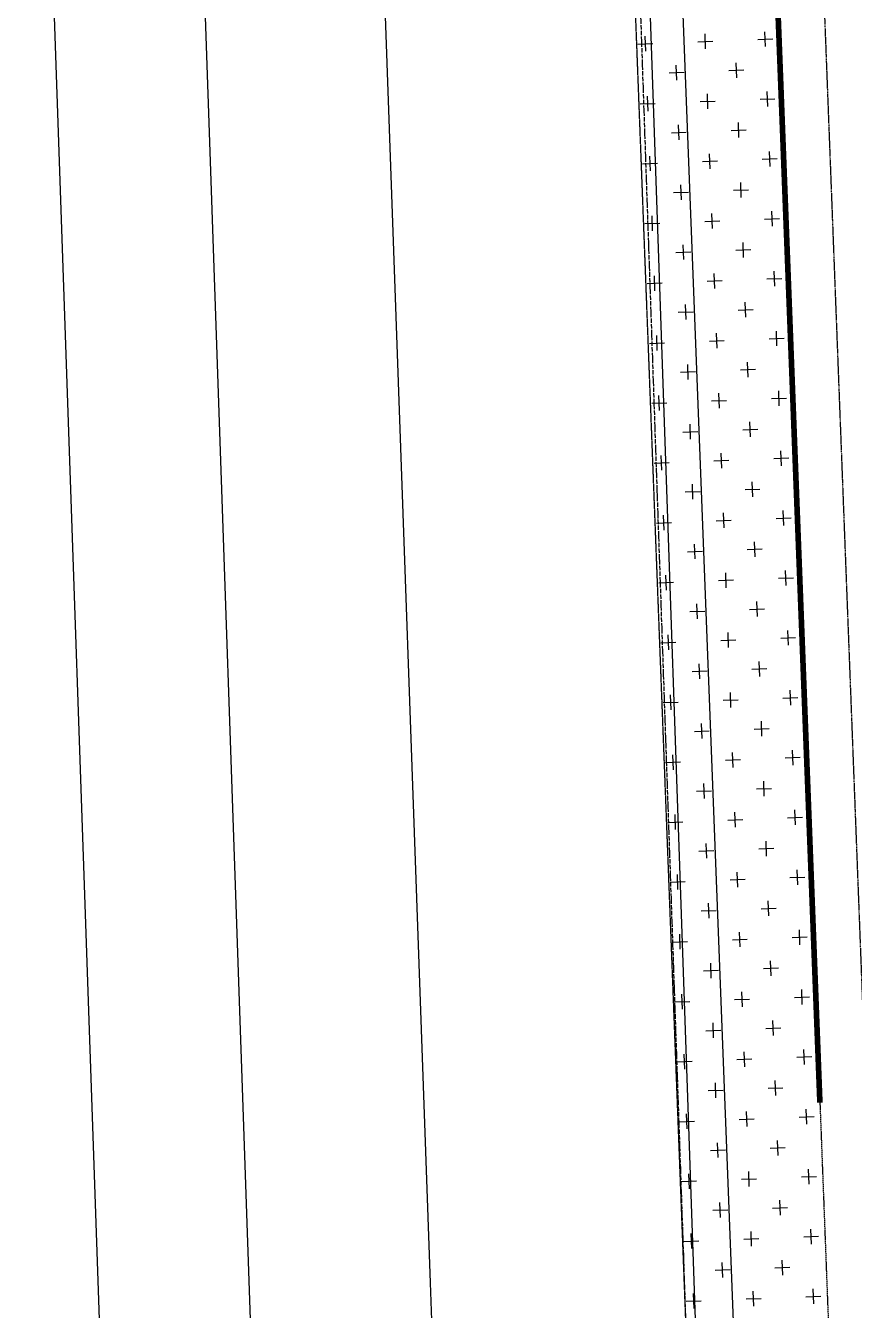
# Model space of a CAD drawing. Extents: x 60102 to 11003895, y 103457 to 3214550.
# Drawn here: x 10365303 to 10409222, y 2710143 to 2778221 of the extents above; entities that cross this region are included whole.
import ezdxf

# ---------------------------------------------------------------- set-up
doc = ezdxf.new("R2010")
doc.units = 0
doc.header["$LTSCALE"] = 10
for name, pattern in [('ACAD_ISO04W100', [30.5, 24, -3, 0.5, -3]), ('CENTER', [50.8, 31.75, -6.35, 6.35, -6.35]), ('DASH', [0.35, 0.25, -0.1])]:
    doc.linetypes.add(name, pattern=pattern)
for name, color, linetype in [('0-围墙', 5, 'FENCELINE2'), ('0-新建道路', 4, 'CONTINUOUS'), ('0-用地红线', 1, 'CENTER'), ('0-绿化', 3, 'CONTINUOUS'), ('ZW-道路-缘石', 7, 'CONTINUOUS')]:
    doc.layers.add(name, color=color, linetype=linetype)
doc.linetypes.add('FENCELINE2', pattern='A,0.25,-0.1,[132,ltypeshp.shx,S=0.1,R=0,X=-0.1,Y=0],-0.1,1', length=1.45)

msp = doc.modelspace()

# ---------------------------------------------------------------- linework, layer by layer
at = {"layer": '0-围墙', "color": 0, "ltscale": 0.2}
msp.add_line((10395926.502, 2888369.889), (10405847.835, 2630110.313), dxfattribs=at)
at = {"layer": '0-围墙', "color": 0, "ltscale": 0.5}
msp.add_line((10395125.536, 2873356.794), (10403479.009, 2631457.557), dxfattribs=at)
at = {"layer": '0-新建道路', "color": 0, "linetype": 'DASH', "ltscale": 30}
msp.add_line((10407397.473, 2721149.119), (10410858.826, 2631047.551), dxfattribs=at)
at = {"layer": '0-新建道路', "color": 0, "linetype": 'DASH', "ltscale": 30, "const_width": 300}
msp.add_lwpolyline([(10388910.819, 2890574.309), (10391877.797, 2890688.289, -0.414213562), (10401216.653, 2882040.413), (10407397.473, 2721149.119)], format="xyb", dxfattribs=at)
at = {"layer": '0-用地红线', "color": 0, "linetype": 'ACAD_ISO04W100'}
msp.add_line((10387256.736, 3086733.295), (10402979.307, 2631440.301), dxfattribs=at)
at = {"layer": '0-用地红线', "color": 0, "linetype": 'DASH', "ltscale": 20}
msp.add_line((10395854.41, 3085625.952), (10413342.529, 2630397.353), dxfattribs=at)
at = {"layer": '0-用地红线', "color": 0, "linetype": 'ACAD_ISO04W100', "ltscale": 0.2}
msp.add_line((10403349.675, 2630014.344), (10385861.557, 3085242.94), dxfattribs=at)
at = {"layer": '0-绿化', "color": 0}
for p, q in [((10398167.922, 2776865.933), (10398137.452, 2777659.098)), ((10398167.922, 2776865.933), (10398137.452, 2777659.098)), ((10401340.582, 2776987.814), (10401310.111, 2777780.979)), ((10401340.582, 2776987.814), (10401310.112, 2777780.979)), ((10404513.242, 2777109.696), (10404482.771, 2777902.861)), ((10404513.242, 2777109.696), (10404482.771, 2777902.86)), ((10397756.104, 2777247.28), (10398549.269, 2777277.751)), ((10397756.104, 2777247.28), (10398549.269, 2777277.751)), ((10400928.764, 2777369.162), (10401721.929, 2777399.632)), ((10400928.764, 2777369.162), (10401721.929, 2777399.632)), ((10404101.424, 2777491.043), (10404894.589, 2777521.513)), ((10404101.424, 2777491.043), (10404894.589, 2777521.513)), ((10402987.852, 2775462.425), (10402957.382, 2776255.59)), ((10402987.852, 2775462.425), (10402957.382, 2776255.59)), ((10399403.375, 2775721.891), (10400196.54, 2775752.361)), ((10399403.375, 2775721.891), (10400196.54, 2775752.361)), ((10399815.193, 2775340.544), (10399784.722, 2776133.709)), ((10399815.193, 2775340.544), (10399784.722, 2776133.709)), ((10402576.035, 2775843.772), (10403369.2, 2775874.243)), ((10402576.035, 2775843.772), (10403369.2, 2775874.243)), ((10398289.803, 2773693.273), (10398259.333, 2774486.438)), ((10398289.803, 2773693.273), (10398259.333, 2774486.438)), ((10401050.645, 2774196.502), (10401843.81, 2774226.972)), ((10401050.645, 2774196.502), (10401843.81, 2774226.972)), ((10401462.463, 2773815.155), (10401431.993, 2774608.319)), ((10401462.463, 2773815.154), (10401431.993, 2774608.319)), ((10404223.305, 2774318.383), (10405016.47, 2774348.853)), ((10404223.305, 2774318.383), (10405016.47, 2774348.853)), ((10404635.123, 2773937.036), (10404604.653, 2774730.201)), ((10404635.123, 2773937.036), (10404604.653, 2774730.201)), ((10397877.986, 2774074.621), (10398671.151, 2774105.091)), ((10397877.986, 2774074.62), (10398671.151, 2774105.091)), ((10399937.074, 2772167.884), (10399906.604, 2772961.049)), ((10399937.074, 2772167.884), (10399906.604, 2772961.049)), ((10403109.734, 2772289.765), (10403079.263, 2773082.93)), ((10403109.734, 2772289.765), (10403079.263, 2773082.93)), ((10399525.256, 2772549.231), (10400318.421, 2772579.702)), ((10399525.256, 2772549.231), (10400318.421, 2772579.702)), ((10402697.916, 2772671.113), (10403491.081, 2772701.583)), ((10402697.916, 2772671.113), (10403491.081, 2772701.583)), ((10401584.344, 2770642.495), (10401553.874, 2771435.66)), ((10401584.344, 2770642.495), (10401553.874, 2771435.66)), ((10404757.004, 2770764.376), (10404726.534, 2771557.541)), ((10404757.004, 2770764.376), (10404726.534, 2771557.541)), ((10397999.867, 2770901.961), (10398793.032, 2770932.431)), ((10397999.867, 2770901.961), (10398793.032, 2770932.431)), ((10398411.685, 2770520.613), (10398381.214, 2771313.778)), ((10398411.685, 2770520.613), (10398381.214, 2771313.778)), ((10401172.527, 2771023.842), (10401965.692, 2771054.312)), ((10401172.527, 2771023.842), (10401965.692, 2771054.312)), ((10404345.186, 2771145.723), (10405138.351, 2771176.194)), ((10404345.187, 2771145.723), (10405138.351, 2771176.194)), ((10399647.138, 2769376.572), (10400440.303, 2769407.042)), ((10399647.138, 2769376.571), (10400440.302, 2769407.042)), ((10400058.955, 2768995.224), (10400028.485, 2769788.389)), ((10400058.955, 2768995.224), (10400028.485, 2769788.389)), ((10402819.797, 2769498.453), (10403612.962, 2769528.923)), ((10402819.797, 2769498.453), (10403612.962, 2769528.923)), ((10403231.615, 2769117.106), (10403201.145, 2769910.27)), ((10403231.615, 2769117.105), (10403201.145, 2769910.27)), ((10398533.566, 2767347.954), (10398503.096, 2768141.119)), ((10398533.566, 2767347.954), (10398503.096, 2768141.119)), ((10401706.226, 2767469.835), (10401675.755, 2768263)), ((10401706.226, 2767469.835), (10401675.755, 2768263)), ((10404878.885, 2767591.716), (10404848.415, 2768384.881)), ((10404878.885, 2767591.716), (10404848.415, 2768384.881)), ((10398121.748, 2767729.301), (10398914.913, 2767759.771)), ((10398121.748, 2767729.301), (10398914.913, 2767759.771)), ((10401294.408, 2767851.182), (10402087.573, 2767881.653)), ((10401294.408, 2767851.182), (10402087.573, 2767881.653)), ((10404467.068, 2767973.064), (10405260.233, 2768003.534)), ((10404467.068, 2767973.064), (10405260.233, 2768003.534)), ((10403353.496, 2765944.446), (10403323.026, 2766737.611)), ((10403353.496, 2765944.446), (10403323.026, 2766737.611)), ((10399769.019, 2766203.912), (10400562.184, 2766234.382)), ((10399769.019, 2766203.912), (10400562.184, 2766234.382)), ((10400180.836, 2765822.564), (10400150.366, 2766615.729)), ((10400180.836, 2765822.564), (10400150.366, 2766615.729)), ((10402941.679, 2766325.793), (10403734.844, 2766356.263)), ((10402941.679, 2766325.793), (10403734.844, 2766356.263)), ((10398655.447, 2764175.294), (10398624.977, 2764968.459)), ((10398655.447, 2764175.294), (10398624.977, 2764968.459)), ((10401416.289, 2764678.523), (10402209.454, 2764708.993)), ((10401416.289, 2764678.522), (10402209.454, 2764708.993)), ((10401828.107, 2764297.175), (10401797.637, 2765090.34)), ((10401828.107, 2764297.175), (10401797.637, 2765090.34)), ((10404588.949, 2764800.404), (10405382.114, 2764830.874)), ((10404588.949, 2764800.404), (10405382.114, 2764830.874)), ((10405000.767, 2764419.056), (10404970.296, 2765212.221)), ((10405000.767, 2764419.056), (10404970.296, 2765212.221)), ((10398243.63, 2764556.641), (10399036.795, 2764587.112)), ((10398243.63, 2764556.641), (10399036.795, 2764587.111)), ((10400302.718, 2762649.905), (10400272.247, 2763443.07)), ((10400302.718, 2762649.905), (10400272.247, 2763443.07)), ((10403475.378, 2762771.786), (10403444.907, 2763564.951)), ((10403475.377, 2762771.786), (10403444.907, 2763564.951)), ((10399890.9, 2763031.252), (10400684.065, 2763061.722)), ((10399890.9, 2763031.252), (10400684.065, 2763061.722)), ((10403063.56, 2763153.133), (10403856.725, 2763183.604)), ((10403063.56, 2763153.133), (10403856.725, 2763183.604)), ((10401949.988, 2761124.515), (10401919.518, 2761917.68)), ((10401949.988, 2761124.515), (10401919.518, 2761917.68)), ((10405122.648, 2761246.397), (10405092.178, 2762039.562)), ((10405122.648, 2761246.397), (10405092.178, 2762039.562)), ((10398365.511, 2761383.981), (10399158.676, 2761414.452)), ((10398365.511, 2761383.981), (10399158.676, 2761414.452)), ((10398777.329, 2761002.634), (10398746.858, 2761795.799)), ((10398777.329, 2761002.634), (10398746.858, 2761795.799)), ((10401538.171, 2761505.863), (10402331.336, 2761536.333)), ((10401538.171, 2761505.863), (10402331.336, 2761536.333)), ((10404710.83, 2761627.744), (10405503.995, 2761658.214)), ((10404710.83, 2761627.744), (10405503.995, 2761658.214)), ((10400012.781, 2759858.592), (10400805.946, 2759889.063)), ((10400012.781, 2759858.592), (10400805.946, 2759889.062)), ((10400424.599, 2759477.245), (10400394.129, 2760270.41)), ((10400424.599, 2759477.245), (10400394.129, 2760270.41)), ((10403185.441, 2759980.473), (10403978.606, 2760010.944)), ((10403185.441, 2759980.473), (10403978.606, 2760010.944)), ((10403597.259, 2759599.126), (10403566.788, 2760392.291)), ((10403597.259, 2759599.126), (10403566.789, 2760392.291)), ((10398899.21, 2757829.974), (10398868.739, 2758623.139)), ((10398899.21, 2757829.974), (10398868.74, 2758623.139)), ((10402071.87, 2757951.856), (10402041.399, 2758745.021)), ((10402071.87, 2757951.856), (10402041.399, 2758745.021)), ((10405244.529, 2758073.737), (10405214.059, 2758866.902)), ((10405244.529, 2758073.737), (10405214.059, 2758866.902)), ((10398487.392, 2758211.322), (10399280.557, 2758241.792)), ((10398487.392, 2758211.322), (10399280.557, 2758241.792)), ((10401660.052, 2758333.203), (10402453.217, 2758363.673)), ((10401660.052, 2758333.203), (10402453.217, 2758363.673)), ((10404832.712, 2758455.084), (10405625.877, 2758485.555)), ((10404832.712, 2758455.084), (10405625.877, 2758485.555)), ((10403719.14, 2756426.466), (10403688.67, 2757219.631)), ((10403719.14, 2756426.466), (10403688.67, 2757219.631)), ((10400134.663, 2756685.932), (10400927.828, 2756716.403)), ((10400134.663, 2756685.932), (10400927.828, 2756716.403)), ((10400546.48, 2756304.585), (10400516.01, 2757097.75)), ((10400546.48, 2756304.585), (10400516.01, 2757097.75)), ((10403307.322, 2756807.814), (10404100.487, 2756838.284)), ((10403307.322, 2756807.814), (10404100.487, 2756838.284)), ((10399021.091, 2754657.315), (10398990.621, 2755450.48)), ((10399021.091, 2754657.315), (10398990.621, 2755450.479)), ((10401781.933, 2755160.543), (10402575.098, 2755191.014)), ((10401781.933, 2755160.543), (10402575.098, 2755191.013)), ((10402193.751, 2754779.196), (10402163.281, 2755572.361)), ((10402193.751, 2754779.196), (10402163.281, 2755572.361)), ((10404954.593, 2755282.424), (10405747.758, 2755312.895)), ((10404954.593, 2755282.424), (10405747.758, 2755312.895)), ((10405366.411, 2754901.077), (10405335.94, 2755694.242)), ((10405366.411, 2754901.077), (10405335.94, 2755694.242)), ((10398609.273, 2755038.662), (10399402.438, 2755069.132)), ((10398609.274, 2755038.662), (10399402.438, 2755069.132)), ((10400668.362, 2753131.925), (10400637.891, 2753925.09)), ((10400668.362, 2753131.925), (10400637.891, 2753925.09)), ((10403841.021, 2753253.807), (10403810.551, 2754046.972)), ((10403841.021, 2753253.807), (10403810.551, 2754046.972)), ((10400256.544, 2753513.273), (10401049.709, 2753543.743)), ((10400256.544, 2753513.273), (10401049.709, 2753543.743)), ((10403429.204, 2753635.154), (10404222.369, 2753665.624)), ((10403429.204, 2753635.154), (10404222.369, 2753665.624)), ((10402315.632, 2751606.536), (10402285.162, 2752399.701)), ((10402315.632, 2751606.536), (10402285.162, 2752399.701)), ((10405488.292, 2751728.417), (10405457.822, 2752521.582)), ((10405488.292, 2751728.417), (10405457.822, 2752521.582)), ((10398731.155, 2751866.002), (10399524.32, 2751896.472)), ((10398731.155, 2751866.002), (10399524.32, 2751896.472)), ((10399142.972, 2751484.655), (10399112.502, 2752277.82)), ((10399142.972, 2751484.655), (10399112.502, 2752277.82)), ((10401903.815, 2751987.883), (10402696.979, 2752018.354)), ((10401903.815, 2751987.883), (10402696.979, 2752018.354)), ((10405076.474, 2752109.765), (10405869.639, 2752140.235)), ((10405076.474, 2752109.765), (10405869.639, 2752140.235)), ((10400378.425, 2750340.613), (10401171.59, 2750371.083)), ((10400378.425, 2750340.613), (10401171.59, 2750371.083)), ((10400790.243, 2749959.266), (10400759.773, 2750752.431)), ((10400790.243, 2749959.266), (10400759.773, 2750752.43)), ((10403551.085, 2750462.494), (10404344.25, 2750492.965)), ((10403551.085, 2750462.494), (10404344.25, 2750492.964)), ((10403962.903, 2750081.147), (10403932.432, 2750874.312)), ((10403962.903, 2750081.147), (10403932.432, 2750874.312)), ((10399264.854, 2748311.995), (10399234.383, 2749105.16)), ((10399264.854, 2748311.995), (10399234.383, 2749105.16)), ((10402437.513, 2748433.876), (10402407.043, 2749227.041)), ((10402437.513, 2748433.876), (10402407.043, 2749227.041)), ((10405198.356, 2748937.105), (10405991.521, 2748967.575)), ((10405198.356, 2748937.105), (10405991.52, 2748967.575)), ((10405610.173, 2748555.758), (10405579.703, 2749348.923)), ((10405610.173, 2748555.758), (10405579.703, 2749348.923)), ((10398853.036, 2748693.342), (10399646.201, 2748723.813)), ((10398853.036, 2748693.342), (10399646.201, 2748723.813)), ((10402025.696, 2748815.224), (10402818.861, 2748845.694)), ((10402025.696, 2748815.224), (10402818.861, 2748845.694)), ((10404084.784, 2746908.487), (10404054.314, 2747701.652)), ((10404084.784, 2746908.487), (10404054.314, 2747701.652)), ((10400500.307, 2747167.953), (10401293.472, 2747198.423)), ((10400500.307, 2747167.953), (10401293.472, 2747198.423)), ((10400912.124, 2746786.606), (10400881.654, 2747579.771)), ((10400912.124, 2746786.606), (10400881.654, 2747579.771)), ((10403672.966, 2747289.834), (10404466.131, 2747320.305)), ((10403672.966, 2747289.834), (10404466.131, 2747320.305)), ((10399386.735, 2745139.335), (10399356.265, 2745932.5)), ((10399386.735, 2745139.335), (10399356.265, 2745932.5)), ((10402147.577, 2745642.564), (10402940.742, 2745673.034)), ((10402147.577, 2745642.564), (10402940.742, 2745673.034)), ((10402559.395, 2745261.217), (10402528.924, 2746054.382)), ((10402559.395, 2745261.217), (10402528.924, 2746054.381)), ((10405320.237, 2745764.445), (10406113.402, 2745794.915)), ((10405320.237, 2745764.445), (10406113.402, 2745794.915)), ((10405732.055, 2745383.098), (10405701.584, 2746176.263)), ((10405732.054, 2745383.098), (10405701.584, 2746176.263)), ((10398974.917, 2745520.683), (10399768.082, 2745551.153)), ((10398974.917, 2745520.683), (10399768.082, 2745551.153)), ((10401034.006, 2743613.946), (10401003.535, 2744407.111)), ((10401034.006, 2743613.946), (10401003.535, 2744407.111)), ((10404206.665, 2743735.827), (10404176.195, 2744528.992)), ((10404206.665, 2743735.827), (10404176.195, 2744528.992)), ((10400622.188, 2743995.293), (10401415.353, 2744025.764)), ((10400622.188, 2743995.293), (10401415.353, 2744025.764)), ((10403794.848, 2744117.175), (10404588.013, 2744147.645)), ((10403794.848, 2744117.175), (10404588.013, 2744147.645)), ((10402681.276, 2742088.557), (10402650.806, 2742881.722)), ((10402681.276, 2742088.557), (10402650.806, 2742881.722)), ((10405853.936, 2742210.438), (10405823.465, 2743003.603)), ((10405853.936, 2742210.438), (10405823.465, 2743003.603)), ((10399096.799, 2742348.023), (10399889.964, 2742378.493)), ((10399096.799, 2742348.023), (10399889.964, 2742378.493)), ((10399508.616, 2741966.676), (10399478.146, 2742759.84)), ((10399508.616, 2741966.675), (10399478.146, 2742759.84)), ((10402269.458, 2742469.904), (10403062.623, 2742500.374)), ((10402269.458, 2742469.904), (10403062.623, 2742500.374)), ((10405442.118, 2742591.785), (10406235.283, 2742622.256)), ((10405442.118, 2742591.785), (10406235.283, 2742622.256)), ((10400744.069, 2740822.634), (10401537.234, 2740853.104)), ((10400744.069, 2740822.634), (10401537.234, 2740853.104)), ((10401155.887, 2740441.286), (10401125.416, 2741234.451)), ((10401155.887, 2740441.286), (10401125.417, 2741234.451)), ((10403916.729, 2740944.515), (10404709.894, 2740974.985)), ((10403916.729, 2740944.515), (10404709.894, 2740974.985)), ((10404328.547, 2740563.168), (10404298.076, 2741356.333)), ((10404328.547, 2740563.168), (10404298.076, 2741356.332)), ((10399630.498, 2738794.016), (10399600.027, 2739587.181)), ((10399630.498, 2738794.016), (10399600.027, 2739587.181)), ((10402803.157, 2738915.897), (10402772.687, 2739709.062)), ((10402803.157, 2738915.897), (10402772.687, 2739709.062)), ((10405563.999, 2739419.126), (10406357.164, 2739449.596)), ((10405563.999, 2739419.126), (10406357.164, 2739449.596)), ((10405975.817, 2739037.778), (10405945.347, 2739830.943)), ((10405975.817, 2739037.778), (10405945.347, 2739830.943)), ((10399218.68, 2739175.363), (10400011.845, 2739205.833)), ((10399218.68, 2739175.363), (10400011.845, 2739205.833)), ((10402391.34, 2739297.244), (10403184.505, 2739327.715)), ((10402391.34, 2739297.244), (10403184.505, 2739327.715)), ((10404450.428, 2737390.508), (10404419.958, 2738183.673)), ((10404450.428, 2737390.508), (10404419.958, 2738183.673)), ((10400865.95, 2737649.974), (10401659.115, 2737680.444)), ((10400865.951, 2737649.974), (10401659.115, 2737680.444)), ((10401277.768, 2737268.626), (10401247.298, 2738061.791)), ((10401277.768, 2737268.626), (10401247.298, 2738061.791)), ((10404038.61, 2737771.855), (10404831.775, 2737802.325)), ((10404038.61, 2737771.855), (10404831.775, 2737802.325)), ((10399340.561, 2736002.703), (10400133.726, 2736033.174)), ((10399340.561, 2736002.703), (10400133.726, 2736033.174)), ((10399752.379, 2735621.356), (10399721.909, 2736414.521)), ((10399752.379, 2735621.356), (10399721.909, 2736414.521)), ((10402513.221, 2736124.585), (10403306.386, 2736155.055)), ((10402513.221, 2736124.585), (10403306.386, 2736155.055)), ((10402925.039, 2735743.237), (10402894.568, 2736536.402)), ((10402925.039, 2735743.237), (10402894.568, 2736536.402)), ((10405685.881, 2736246.466), (10406479.046, 2736276.936)), ((10405685.881, 2736246.466), (10406479.046, 2736276.936)), ((10406097.698, 2735865.119), (10406067.228, 2736658.283)), ((10406097.698, 2735865.119), (10406067.228, 2736658.283)), ((10401399.649, 2734095.967), (10401369.179, 2734889.132)), ((10401399.649, 2734095.967), (10401369.179, 2734889.132)), ((10404572.309, 2734217.848), (10404541.839, 2735011.013)), ((10404572.309, 2734217.848), (10404541.839, 2735011.013)), ((10400987.832, 2734477.314), (10401780.997, 2734507.784)), ((10400987.832, 2734477.314), (10401780.997, 2734507.784)), ((10404160.492, 2734599.195), (10404953.656, 2734629.666)), ((10404160.492, 2734599.195), (10404953.656, 2734629.666)), ((10403046.92, 2732570.577), (10403016.45, 2733363.742)), ((10403046.92, 2732570.577), (10403016.45, 2733363.742)), ((10406219.58, 2732692.459), (10406189.109, 2733485.624)), ((10406219.58, 2732692.459), (10406189.109, 2733485.624)), ((10399462.443, 2732830.043), (10400255.608, 2732860.514)), ((10399462.443, 2732830.043), (10400255.607, 2732860.514)), ((10399874.26, 2732448.696), (10399843.79, 2733241.861)), ((10399874.26, 2732448.696), (10399843.79, 2733241.861)), ((10402635.102, 2732951.925), (10403428.267, 2732982.395)), ((10402635.102, 2732951.925), (10403428.267, 2732982.395)), ((10405807.762, 2733073.806), (10406600.927, 2733104.276)), ((10405807.762, 2733073.806), (10406600.927, 2733104.276)), ((10401109.713, 2731304.654), (10401902.878, 2731335.125)), ((10401109.713, 2731304.654), (10401902.878, 2731335.125)), ((10401521.531, 2730923.307), (10401491.06, 2731716.472)), ((10401521.531, 2730923.307), (10401491.06, 2731716.472)), ((10404282.373, 2731426.536), (10405075.538, 2731457.006)), ((10404282.373, 2731426.536), (10405075.538, 2731457.006)), ((10404694.19, 2731045.188), (10404663.72, 2731838.353)), ((10404694.19, 2731045.188), (10404663.72, 2731838.353)), ((10399996.141, 2729276.036), (10399965.671, 2730069.201)), ((10399996.141, 2729276.036), (10399965.671, 2730069.201)), ((10403168.801, 2729397.918), (10403138.331, 2730191.083)), ((10403168.801, 2729397.918), (10403138.331, 2730191.083)), ((10405929.643, 2729901.146), (10406722.808, 2729931.617)), ((10405929.643, 2729901.146), (10406722.808, 2729931.617)), ((10406341.461, 2729519.799), (10406310.991, 2730312.964)), ((10406341.461, 2729519.799), (10406310.991, 2730312.964)), ((10399584.324, 2729657.384), (10400377.489, 2729687.854)), ((10399584.324, 2729657.384), (10400377.489, 2729687.854)), ((10402756.984, 2729779.265), (10403550.149, 2729809.735)), ((10402756.984, 2729779.265), (10403550.149, 2729809.735)), ((10401643.412, 2727750.647), (10401612.942, 2728543.812)), ((10401643.412, 2727750.647), (10401612.942, 2728543.812)), ((10404816.072, 2727872.528), (10404785.601, 2728665.693)), ((10404816.072, 2727872.528), (10404785.601, 2728665.693)), ((10401231.594, 2728131.994), (10402024.759, 2728162.465)), ((10401231.594, 2728131.994), (10402024.759, 2728162.465)), ((10404404.254, 2728253.876), (10405197.419, 2728284.346)), ((10404404.254, 2728253.876), (10405197.419, 2728284.346)), ((10399706.205, 2726484.724), (10400499.37, 2726515.194)), ((10399706.205, 2726484.724), (10400499.37, 2726515.194)), ((10400118.023, 2726103.377), (10400087.552, 2726896.542)), ((10400118.023, 2726103.377), (10400087.552, 2726896.542)), ((10402878.865, 2726606.605), (10403672.03, 2726637.076)), ((10402878.865, 2726606.605), (10403672.03, 2726637.076)), ((10403290.683, 2726225.258), (10403260.212, 2727018.423)), ((10403290.682, 2726225.258), (10403260.212, 2727018.423)), ((10406051.525, 2726728.487), (10406844.69, 2726758.957)), ((10406051.525, 2726728.486), (10406844.69, 2726758.957)), ((10406463.342, 2726347.139), (10406432.872, 2727140.304)), ((10406463.342, 2726347.139), (10406432.872, 2727140.304)), ((10401765.293, 2724577.987), (10401734.823, 2725371.152)), ((10401765.293, 2724577.987), (10401734.823, 2725371.152)), ((10404937.953, 2724699.869), (10404907.483, 2725493.034)), ((10404937.953, 2724699.869), (10404907.483, 2725493.034)), ((10401353.476, 2724959.335), (10402146.641, 2724989.805)), ((10401353.476, 2724959.335), (10402146.641, 2724989.805)), ((10404526.135, 2725081.216), (10405319.3, 2725111.686)), ((10404526.135, 2725081.216), (10405319.3, 2725111.686)), ((10403412.564, 2723052.598), (10403382.093, 2723845.763)), ((10403412.564, 2723052.598), (10403382.094, 2723845.763)), ((10406585.224, 2723174.479), (10406554.753, 2723967.644)), ((10406585.224, 2723174.479), (10406554.753, 2723967.644)), ((10399828.086, 2723312.064), (10400621.251, 2723342.535)), ((10399828.086, 2723312.064), (10400621.251, 2723342.534)), ((10400239.904, 2722930.717), (10400209.434, 2723723.882)), ((10400239.904, 2722930.717), (10400209.434, 2723723.882)), ((10403000.746, 2723433.945), (10403793.911, 2723464.416)), ((10403000.746, 2723433.945), (10403793.911, 2723464.416)), ((10406173.406, 2723555.827), (10406966.571, 2723586.297)), ((10406173.406, 2723555.827), (10406966.571, 2723586.297)), ((10401475.357, 2721786.675), (10402268.522, 2721817.145)), ((10401475.357, 2721786.675), (10402268.522, 2721817.145)), ((10401887.175, 2721405.328), (10401856.704, 2722198.493)), ((10401887.175, 2721405.328), (10401856.704, 2722198.493)), ((10404648.017, 2721908.556), (10405441.182, 2721939.027)), ((10404648.017, 2721908.556), (10405441.182, 2721939.027)), ((10405059.834, 2721527.209), (10405029.364, 2722320.374)), ((10405059.834, 2721527.209), (10405029.364, 2722320.374)), ((10400361.785, 2719758.057), (10400331.315, 2720551.222)), ((10403534.445, 2719879.938), (10403503.975, 2720673.103)), ((10406295.287, 2720383.167), (10407088.452, 2720413.637)), ((10406707.105, 2720001.82), (10406676.635, 2720794.985)), ((10399949.968, 2720139.404), (10400743.133, 2720169.875)), ((10403122.627, 2720261.286), (10403915.792, 2720291.756)), ((10402009.056, 2718232.668), (10401978.586, 2719025.833)), ((10405181.716, 2718354.549), (10405151.245, 2719147.714)), ((10401597.238, 2718614.015), (10402390.403, 2718644.485)), ((10404769.898, 2718735.896), (10405563.063, 2718766.367)), ((10400071.849, 2716966.745), (10400865.014, 2716997.215)), ((10400483.667, 2716585.397), (10400453.196, 2717378.562)), ((10403244.509, 2717088.626), (10404037.674, 2717119.096)), ((10403656.326, 2716707.279), (10403625.856, 2717500.444)), ((10406417.168, 2717210.507), (10407210.333, 2717240.978)), ((10406828.986, 2716829.16), (10406798.516, 2717622.325)), ((10402130.937, 2715060.008), (10402100.467, 2715853.173)), ((10405303.597, 2715181.889), (10405273.127, 2715975.054)), ((10401719.12, 2715441.355), (10402512.284, 2715471.826)), ((10404891.779, 2715563.237), (10405684.944, 2715593.707)), ((10403778.208, 2713534.619), (10403747.737, 2714327.784)), ((10406950.867, 2713656.5), (10406920.397, 2714449.665)), ((10400193.73, 2713794.085), (10400986.895, 2713824.555)), ((10400605.548, 2713412.738), (10400575.078, 2714205.902)), ((10403366.39, 2713915.966), (10404159.555, 2713946.436)), ((10406539.05, 2714037.847), (10407332.215, 2714068.318)), ((10401841.001, 2712268.696), (10402634.166, 2712299.166)), ((10402252.818, 2711887.348), (10402222.348, 2712680.513)), ((10405013.661, 2712390.577), (10405806.825, 2712421.047)), ((10405425.478, 2712009.23), (10405395.008, 2712802.395)), ((10400727.429, 2710240.078), (10400696.959, 2711033.243)), ((10403900.089, 2710361.959), (10403869.619, 2711155.124)), ((10406660.931, 2710865.188), (10407454.096, 2710895.658)), ((10407072.749, 2710483.84), (10407042.278, 2711277.005)), ((10400315.612, 2710621.425), (10401108.777, 2710651.895)), ((10403488.271, 2710743.306), (10404281.436, 2710773.777))]:
    msp.add_line(p, q, dxfattribs=at)
at = {"layer": 'ZW-道路-缘石', "color": 0}
for p, q in [((10373298.242, 2822604.46), (10379635.192, 2639099.552)), ((10365303.008, 2822328.362), (10371639.958, 2638823.454)), ((10386755.805, 2711600.787), (10384050.931, 2788015.958)), ((10388982.192, 2648520.046), (10386755.805, 2711600.787))]:
    msp.add_line(p, q, dxfattribs=at)

doc.saveas('drawing.dxf')
